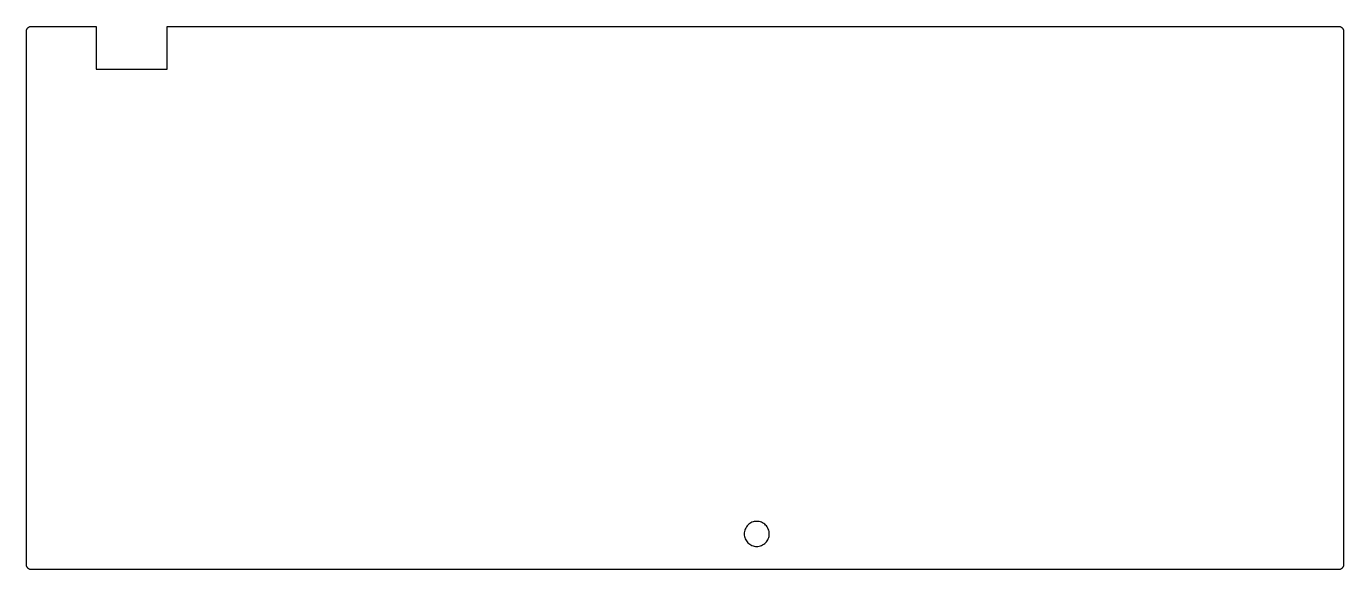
# Model space of a CAD drawing. Header units: millimetres. Extents: x 0 to 316, y 0 to 130.
import ezdxf

# ---------------------------------------------------------------- set-up
doc = ezdxf.new("R2010")
doc.units = ezdxf.units.MM

msp = doc.modelspace()

# ---------------------------------------------------------------- linework, layer by layer
at = {"layer": 'CUT'}
for points in [[(0.92, -0.25), (0.84, -0.24), (0.76, -0.23), (0.68, -0.21), (0.6, -0.18), (0.52, -0.15), (0.45, -0.12), (0.38, -0.08), (0.31, -0.04), (0.24, 0.01), (0.18, 0.06), (0.12, 0.12), (0.06, 0.18), (0.01, 0.24), (-0.04, 0.31), (-0.08, 0.38), (-0.12, 0.45), (-0.15, 0.52), (-0.18, 0.6), (-0.21, 0.68), (-0.23, 0.76), (-0.24, 0.84), (-0.25, 0.92), (-0.25, 1.01), (-0.25, 128.81), (-0.25, 128.91), (-0.24, 128.99), (-0.23, 129.07), (-0.21, 129.15), (-0.18, 129.23), (-0.15, 129.3), (-0.12, 129.38), (-0.08, 129.45), (-0.04, 129.52), (0.01, 129.59), (0.06, 129.65), (0.12, 129.71), (0.18, 129.76), (0.24, 129.82), (0.31, 129.86), (0.38, 129.91), (0.45, 129.95), (0.52, 129.98), (0.6, 130.01), (0.68, 130.03), (0.76, 130.05), (0.84, 130.06), (0.92, 130.07), (1.01, 130.07), (16.5, 130.07), (16.5, 119.82), (33.5, 119.82), (33.5, 130.07), (314.55, 130.07), (314.64, 130.07), (314.73, 130.06), (314.81, 130.05), (314.89, 130.03), (314.96, 130.01), (315.04, 129.98), (315.12, 129.95), (315.19, 129.91), (315.26, 129.86), (315.32, 129.82), (315.39, 129.76), (315.45, 129.71), (315.5, 129.65), (315.55, 129.59), (315.6, 129.52), (315.64, 129.45), (315.68, 129.38), (315.72, 129.3), (315.75, 129.23), (315.77, 129.15), (315.79, 129.07), (315.8, 128.99), (315.81, 128.91), (315.81, 128.81), (315.81, 1.01), (315.81, 0.92), (315.8, 0.84), (315.79, 0.76), (315.77, 0.68), (315.75, 0.6), (315.72, 0.52), (315.68, 0.45), (315.64, 0.38), (315.6, 0.31), (315.55, 0.24), (315.5, 0.18), (315.45, 0.12), (315.39, 0.06), (315.32, 0.01), (315.26, -0.04), (315.19, -0.08), (315.12, -0.12), (315.04, -0.15), (314.96, -0.18), (314.89, -0.21), (314.81, -0.23), (314.73, -0.24), (314.64, -0.25), (314.55, -0.25), (1.01, -0.25)], [(177.99, 8.62), (177.94, 8.91), (177.87, 9.2), (177.77, 9.47), (177.65, 9.74), (177.49, 9.99), (177.32, 10.23), (177.12, 10.45), (176.9, 10.64), (176.67, 10.82), (176.41, 10.97), (176.15, 11.1), (175.87, 11.2), (175.59, 11.27), (175.29, 11.31), (175, 11.32), (174.71, 11.31), (174.41, 11.27), (174.13, 11.2), (173.85, 11.1), (173.59, 10.97), (173.33, 10.82), (173.1, 10.64), (172.88, 10.45), (172.68, 10.23), (172.51, 9.99), (172.35, 9.74), (172.23, 9.47), (172.13, 9.2), (172.06, 8.91), (172.01, 8.62), (172, 8.32), (172.01, 8.03), (172.06, 7.74), (172.13, 7.45), (172.23, 7.18), (172.35, 6.91), (172.51, 6.66), (172.68, 6.42), (172.88, 6.2), (173.1, 6.01), (173.33, 5.83), (173.59, 5.68), (173.85, 5.55), (174.13, 5.45), (174.41, 5.38), (174.71, 5.34), (175, 5.32), (175.29, 5.34), (175.59, 5.38), (175.87, 5.45), (176.15, 5.55), (176.41, 5.68), (176.67, 5.83), (176.9, 6.01), (177.12, 6.2), (177.32, 6.42), (177.49, 6.66), (177.65, 6.91), (177.77, 7.18), (177.87, 7.45), (177.94, 7.74), (177.99, 8.03), (178, 8.32)]]:
    msp.add_lwpolyline(points, close=True, dxfattribs=at)

doc.saveas('drawing.dxf')
